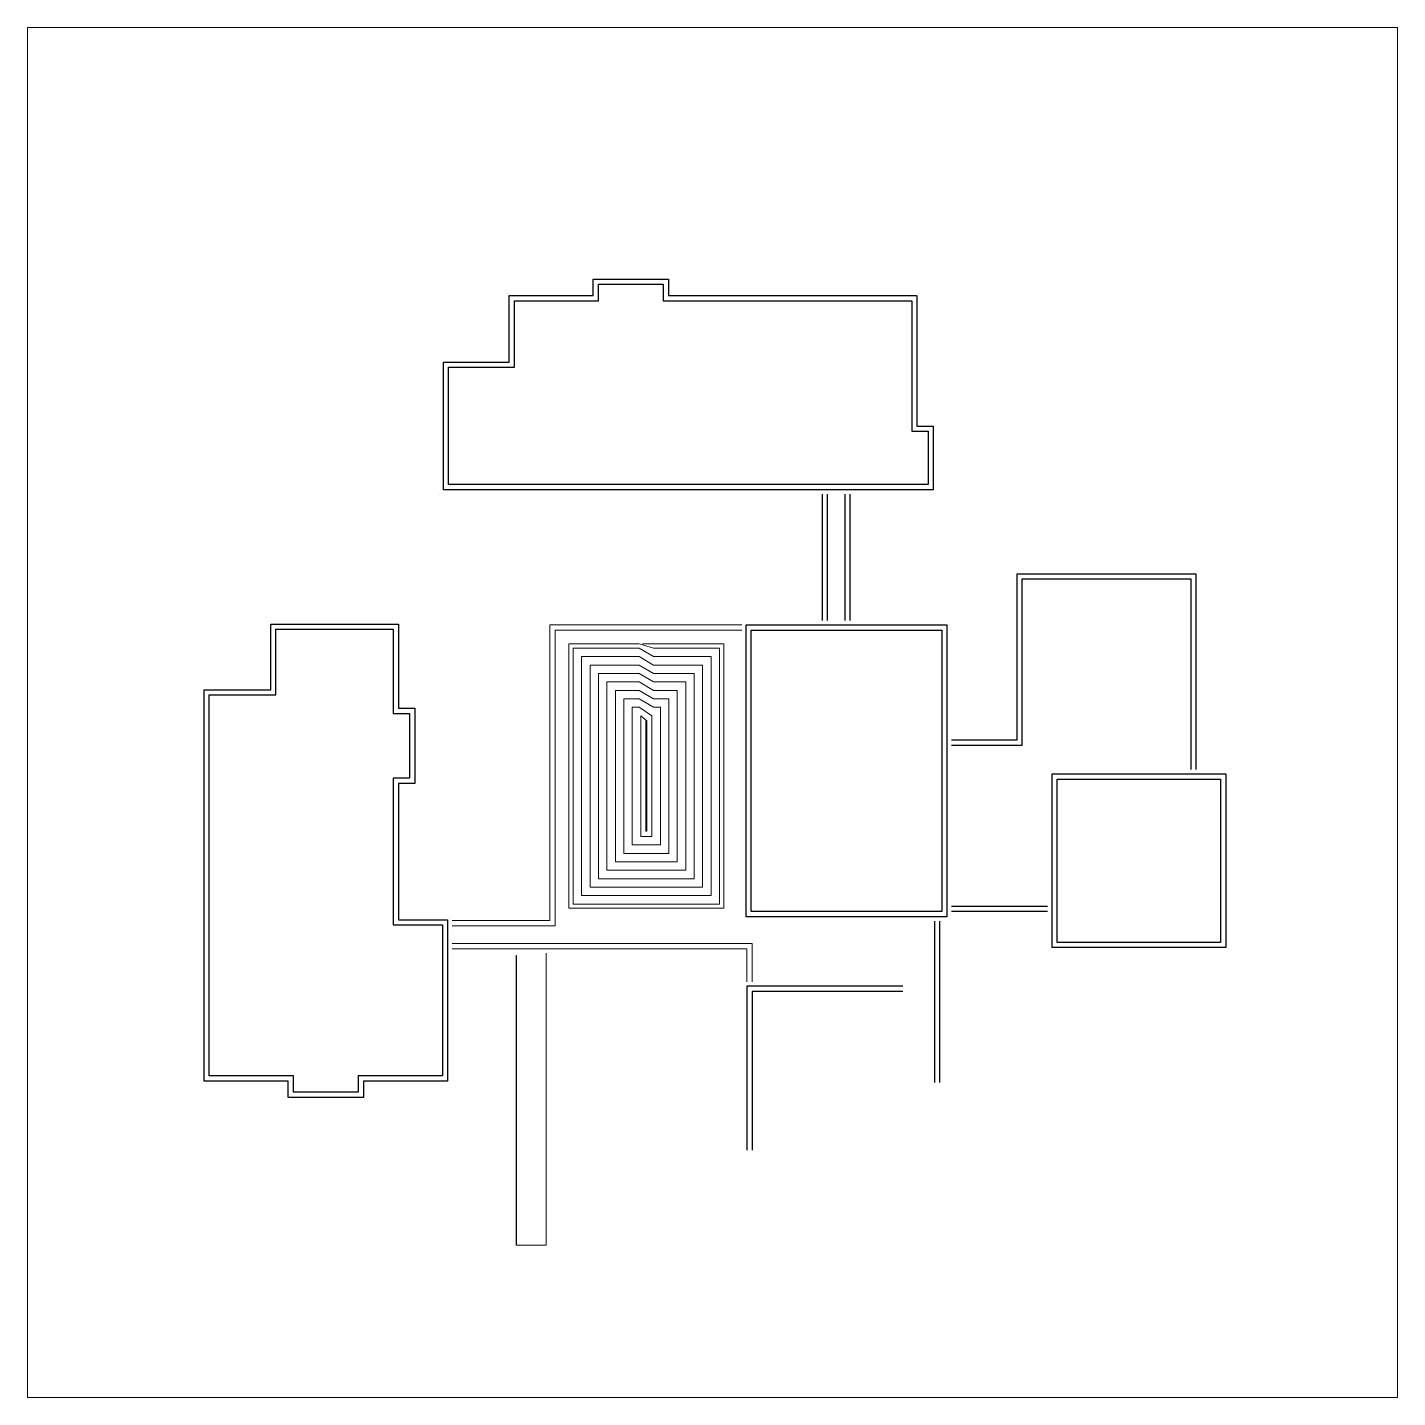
# Model space of a CAD drawing. Header units: millimetres. Extents: x -49 to 243, y 88 to 380.
import ezdxf

# ---------------------------------------------------------------- set-up
doc = ezdxf.new("R2010")
doc.units = ezdxf.units.MM
doc.layers.add('TOP_Full_CutOut_90', color=7, linetype='Continuous')
for name, color, linetype, lineweight in [('TOP_Full_CutOut_90_1', 7, 'Continuous', 13), ('TOP_Full_CutOut_90_2', 7, 'Continuous', 9), ('TOP_Full_CutOut_90_3', 7, 'Continuous', 9)]:
    doc.layers.add(name, color=color, linetype=linetype, lineweight=lineweight)

msp = doc.modelspace()

# ---------------------------------------------------------------- linework, layer by layer
at = {"layer": 'TOP_Full_CutOut_90', "ltscale": 0.02}
for points in [[(39.640744, 296.289045), (39.640744, 308.964155), (53.637536, 308.964353), (53.637536, 323.147481), (71.568032, 323.147445), (71.568032, 326.647431), (87.584702, 326.647432), (87.584702, 323.147446), (126.618042, 323.147497), (140.518081, 323.147482), (140.518098, 295.339085), (144.015041, 295.339088), (144.017855, 281.764199), (141.468104, 281.764199), (126.618045, 281.764126), (39.63807, 281.764087)], [(40.740744, 296.288943), (40.740744, 307.864171), (54.737536, 307.864369), (54.737536, 322.047479), (72.668032, 322.047443), (72.668032, 325.547431), (86.484702, 325.547432), (86.484702, 322.047444), (126.618042, 322.047497), (139.418081, 322.047483), (139.418098, 294.239084), (142.915269, 294.239087), (142.917627, 282.864199), (141.468101, 282.864199), (126.618043, 282.864126), (40.738272, 282.864088)], [(104.134704, 252.964482), (146.918146, 252.964482), (146.918146, 190.76358), (104.134704, 190.76358)], [(105.234704, 251.864482), (145.818146, 251.864482), (145.818146, 191.86358), (105.234704, 191.86358)], [(169.31805, 221.213987), (206.334724, 221.213987), (206.334724, 184.197314), (169.31805, 184.197314)], [(170.41805, 220.113987), (205.234724, 220.113987), (205.234724, 185.297314), (170.41805, 185.297314)]]:
    msp.add_lwpolyline(points, close=True, dxfattribs=at)
for points in [[(38.690744, 280.814087), (38.687895, 280.814087)], [(120.318042, 280.814054), (120.318042, 253.913976)], [(121.418042, 280.814054), (121.418042, 253.913976)], [(125.23471, 253.914002), (125.23471, 280.814046)], [(126.33471, 253.914002), (126.33471, 280.814046)], [(147.868209, 228.463958), (161.884721, 228.464109), (161.884722, 263.880657), (168.368033, 263.880657), (200.001383, 263.880657), (200.001383, 222.163981)], [(147.868221, 227.363958), (162.984721, 227.364121), (162.984722, 262.780657), (168.368033, 262.780657), (198.901383, 262.780657), (198.901383, 222.163981)], [(168.36805, 192.963579), (147.868146, 192.96358)], [(144.27638, 189.81358), (144.27638, 155.455644)], [(145.37638, 189.81358), (145.37638, 155.455644)], [(168.36805, 191.863579), (147.868146, 191.86358)], [(137.534527, 175.964012), (104.318077, 175.964012), (104.318077, 140.997409)], [(137.534527, 174.864012), (105.418077, 174.864012), (105.418077, 140.997409)]]:
    msp.add_lwpolyline(points, dxfattribs=at)
at = {"layer": 'TOP_Full_CutOut_90'}
msp.add_lwpolyline([(30.018048, 235.21399), (33.518047, 235.21399), (33.518047, 219.19732), (30.018049, 219.19732), (30.018062, 190.147232), (40.518029, 190.147232), (40.518039, 176.66398), (40.518039, 155.763953), (22.584689, 155.763992), (22.584689, 152.263952), (6.568019, 152.263952), (6.568019, 155.763949), (-11.365331, 155.763988), (-11.365331, 176.66398), (-11.365332, 190.247316), (-11.365333, 239.147325), (2.817797, 239.147325), (2.817995, 253.144116), (15.493105, 253.144116), (30.018062, 253.146791), (30.018048, 235.21399)], dxfattribs=at)
msp.add_lwpolyline([(28.918047, 234.11399), (32.418047, 234.11399), (32.418047, 220.29732), (28.918048, 220.29732), (28.918063, 189.047232), (39.41803, 189.047232), (39.418039, 176.663979), (39.418039, 156.863955), (21.484689, 156.863994), (21.484689, 153.363952), (7.668019, 153.363952), (7.668019, 156.863947), (-10.265331, 156.863986), (-10.265331, 176.66398), (-10.265332, 190.247316), (-10.265333, 238.047325), (3.917781, 238.047325), (3.917979, 252.044116), (15.493207, 252.044116), (28.918061, 252.046588)], close=True, dxfattribs=at)
at = {"layer": 'TOP_Full_CutOut_90_1', "ltscale": 0.02}
for points in [[(41.467816, 188.866022), (63.417492, 188.863749), (63.417492, 251.864482), (103.184704, 251.864482)], [(41.46793, 189.966022), (62.317492, 189.963863), (62.317492, 252.964482), (103.184704, 252.964482)], [(41.468008, 185.047541), (105.418051, 185.048353), (105.4186, 176.914086)], [(41.468022, 183.947541), (104.318125, 183.948339), (104.3186, 176.914012)]]:
    msp.add_lwpolyline(points, dxfattribs=at)
at = {"layer": 'TOP_Full_CutOut_90_1'}
msp.add_lwpolyline([(82.064421, 248.914482), (99.367499, 248.914482), (99.367499, 192.581137), (66.367492, 192.581137), (66.367492, 248.914482), (81.307184, 248.914482), (84.393382, 248.014482), (98.467499, 248.014482), (98.467499, 193.481137), (67.267492, 193.481137), (67.267492, 248.014482), (81.307184, 248.014482), (84.393382, 246.214482), (96.667499, 246.214482), (96.667499, 195.281137), (69.067492, 195.281137), (69.067492, 246.214482), (81.307184, 246.214482), (84.393382, 244.414482), (94.867499, 244.414482), (94.867499, 197.081137), (70.867492, 197.081137), (70.867492, 244.414482), (81.307184, 244.414482), (84.393382, 242.614482), (93.067499, 242.614482), (93.067499, 198.881137), (72.667492, 198.881137), (72.667492, 242.614482), (81.307184, 242.614482), (84.393382, 240.814482), (91.267499, 240.814482), (91.267499, 200.681137), (74.467492, 200.681137), (74.467492, 240.814482), (81.307184, 240.814482), (84.393382, 239.014482), (89.467499, 239.014482), (89.467499, 202.481137), (76.267492, 202.481137), (76.267492, 239.014482), (81.307184, 239.014482), (84.393382, 237.214482), (87.667499, 237.214482), (87.667499, 204.281137), (78.067492, 204.281137), (78.067492, 237.214482), (81.307184, 237.214482), (84.393382, 235.414482), (85.867499, 235.414482), (85.867499, 206.081137), (79.867492, 206.081137), (79.867492, 235.414482), (81.307184, 235.414482), (84.067499, 233.614482), (84.067499, 207.881137), (81.667492, 207.881137), (81.667492, 233.614482), (82.967499, 232.514482), (82.967499, 208.981137), (82.767492, 208.981137), (82.767492, 232.514482)], dxfattribs=at)
at = {"layer": 'TOP_Full_CutOut_90_2'}
msp.add_lwpolyline([(61.484697, 182.997789), (61.484697, 177.297313), (61.484697, 120.797303), (55.168028, 120.797303), (55.168028, 182.497715), (55.118028, 182.497714), (55.118028, 120.747303), (61.534697, 120.747303), (61.534697, 182.997802)], dxfattribs=at)
at = {"layer": 'TOP_Full_CutOut_90_3'}
msp.add_lwpolyline([(242.966712, 88.297431), (-49.033288, 88.297431), (-49.033288, 380.297431), (242.966712, 380.297431)], close=True, dxfattribs=at)

doc.saveas('drawing.dxf')
